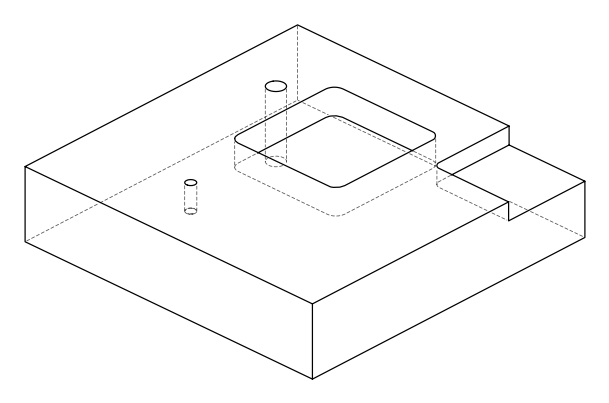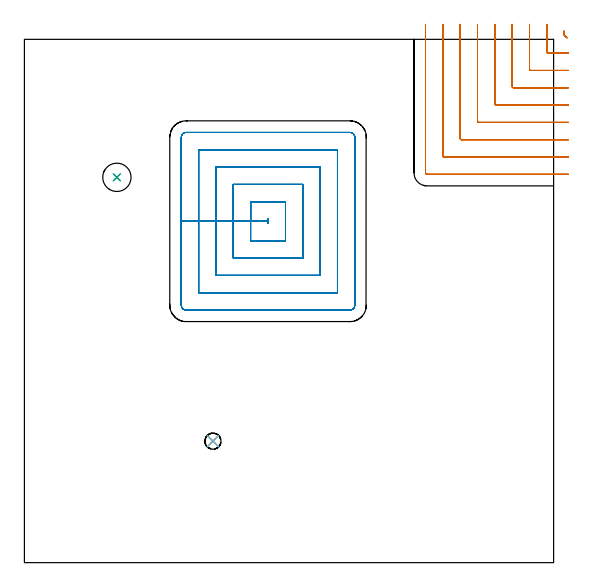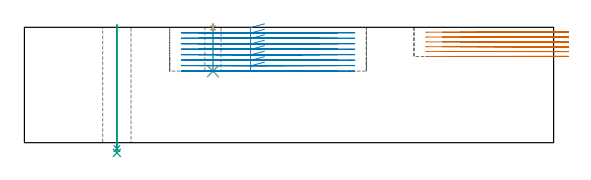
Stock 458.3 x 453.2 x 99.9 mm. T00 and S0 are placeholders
(PLAN: 8 operations, 6 tool changes, 49.3 min)
(1 SPOT_DRILL | STEP1POCKET | NXT0321_9005460120000 | 0.03 min | 5 mm3)
(2 DRILL_THROUGH_HOLE_FROM_SOLID_MATERIAL | STEP1HOLE | UGT0301_515 | 0.43 min | 11244 mm3)
(3 DRILL_TO_ENLARGE_THROUGH_HOLE | STEP1HOLE | UGT0301_058 | 0.44 min | 35791 mm3)
(4 DRILL_BLIND_HOLE_INTO_CENTER | STEP1POCKET | NXT0301_055 | 0.16 min | 2029 mm3)
(5 DRILL_TO_ENLARGE_BLIND_HOLE | STEP1POCKET | UGT0301_374 | 0.16 min | 2996 mm3)
(6 BORE_BLIND_HOLE | STEP1POCKET | UGT0332_064 | 0.16 min | 806 mm3)
(7 MILL_CORNER_NOTCH_RECTANGULAR | CORNER_NOTCH_RECTANGULAR | UGT0201_094 | Follow Part, ap 5, ae 75% | 15.77 min | 385947 mm3)
(8 MILL_RECTANGULAR_POCKET | POCKET_RECTANGULAR_STRAIGHT | UGT0201_094 | Follow Part, ap 5, ae 75% | 32.17 min | 1114719 mm3)
(TOOL NXT0321_9005460120000 | NC Spot Drill, 142deg, 12mm, Carbide, Uncoated | D12 PA142 FL30 Z2)
(TOOL UGT0301_515 | Carbide Drill 12.0 mm | D12 PA118 FL101 Z2)
(TOOL UGT0301_058 | Twist Drill 24.5 mm | D24.5 PA118 FL160 Z2)
(TOOL NXT0301_055 | Carbide Drill 8.4mm [860.1-0840-042A1-MM 2214] | D8.4 PA140 FL61 Z2)
(TOOL UGT0301_374 | Twist Drill Flat Bottom 13 mm | D13 PA180 FL101 Z2)
(TOOL UGT0332_064 | 14 mm Boring Bar Slip Fit | D14)
(TOOL UGT0201_094 | End mill 20 mm | D20 FL38 Z4)
(OP 1 SPOT_DRILL)
G17 G21 G94 G90
T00 M6
G54
G17 G0 G90 X163.3 Y105.2 S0 M3
G43 Z109.9 H0
G94 G81 G98 Z99.297 F250. R102.9
G80
M5
M2
(OP 2 DRILL_THROUGH_HOLE_FROM_SOLID_MATERIAL)
G17 G21 G94 G90
T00 M6
G54
G17 G0 G90 X80.1 Y333.7 S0 M3
G43 Z109.9 H0
G94 G81 G98 Z-5.105 F250. R101.9
G80
M5
M2
(OP 3 DRILL_TO_ENLARGE_THROUGH_HOLE)
G17 G21 G94 G90
T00 M6
G54
G17 G0 G90 X80.1 Y333.7 S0 M3
G43 Z109.9 H0
G94 G73 G98 Z-8.861 F250. Q21.752 R101.9
G80
M5
M2
(OP 4 DRILL_BLIND_HOLE_INTO_CENTER)
G17 G21 G94 G90
T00 M6
G54
G17 G0 G90 X163.3 Y105.2 S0 M3
G43 Z109.9 H1
G94 G81 G98 Z61.9 F250. R101.9
G80
M5
M2
(OP 5 DRILL_TO_ENLARGE_BLIND_HOLE)
G17 G21 G94 G90
T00 M6
G54
G17 G0 G90 X163.3 Y105.2 S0 M3
G43 Z109.9 H0
G94 G73 G98 Z61.9 F250. Q12.667 R101.9
G80
M5
M2
(OP 6 BORE_BLIND_HOLE)
G17 G21 G94 G90
T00 M6
G54
G17 G0 G90 X163.3 Y105.2 S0 M3
G43 Z109.9 H0
G94 G85 G98 Z61.9 F250. R101.9
G80
M5
M2
(OP 7 MILL_CORNER_NOTCH_RECTANGULAR)
G17 G21 G94 G90
T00 M6
G54
G17 G0 G90 X467.4 Y460.346 S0 M3
G43 Z109.9 H0
Z95.7
G94 G1 Y457.346 F250.
Y457.292
G3 X467.714 Y456.572 R1.
G1 X469.898 Y454.515
G0 Z109.9
X452.4 Y466.2
Z95.7
G1 Y463.2
Y442.292 F500.
G3 X453.392 Y441.3 R1.
G1 X468.3
X471.3 F250.
G0 Z109.9
X437.4 Y466.2
Z95.7
G1 Y463.2
Y427.293 F500.
G3 X438.393 Y426.3 R1.
G1 X468.3
X471.3 F250.
G0 Z109.9
X422.4 Y466.2
Z95.7
G1 Y463.2
Y412.293 F500.
G3 X423.393 Y411.3 R1.
G1 X468.3
X471.3 F250.
G0 Z109.9
X407.4 Y466.2
Z95.7
G1 Y463.2
Y397.294 F500.
G3 X408.394 Y396.3 R1.
G1 X468.3
X471.3 F250.
G0 Z109.9
X392.4 Y466.2
Z95.7
G1 Y463.2
Y382.294 F500.
G3 X393.394 Y381.3 R1.
G1 X468.3
X471.3 F250.
G0 Z109.9
X377.4 Y466.2
Z95.7
G1 Y463.2
Y367.295 F500.
G3 X378.395 Y366.3 R1.
G1 X468.3
X471.3 F250.
G0 Z109.9
X362.4 Y466.2
Z95.7
G1 Y463.2
Y352.295 F500.
G3 X363.395 Y351.3 R1.
G1 X468.3
X471.3 F250.
G0 Z109.9
X347.4 Y466.2
Z95.7
G1 Y463.2
Y337.7 F500.
G3 X348.8 Y336.3 R1.4
G1 X468.3
X471.3 F250.
G0 Z109.9
X467.4 Y460.346
Z91.5
G1 Y457.346
Y457.292
G3 X467.714 Y456.572 R1.
G1 X469.898 Y454.515
G0 Z109.9
X452.4 Y466.2
Z91.5
G1 Y463.2
Y442.292 F500.
G3 X453.392 Y441.3 R1.
G1 X468.3
X471.3 F250.
G0 Z109.9
X437.4 Y466.2
Z91.5
G1 Y463.2
Y427.293 F500.
G3 X438.393 Y426.3 R1.
G1 X468.3
X471.3 F250.
G0 Z109.9
X422.4 Y466.2
Z91.5
G1 Y463.2
Y412.293 F500.
G3 X423.393 Y411.3 R1.
G1 X468.3
X471.3 F250.
G0 Z109.9
X407.4 Y466.2
Z91.5
G1 Y463.2
Y397.294 F500.
G3 X408.394 Y396.3 R1.
G1 X468.3
X471.3 F250.
G0 Z109.9
X392.4 Y466.2
Z91.5
G1 Y463.2
Y382.294 F500.
G3 X393.394 Y381.3 R1.
G1 X468.3
X471.3 F250.
G0 Z109.9
X377.4 Y466.2
Z91.5
G1 Y463.2
Y367.295 F500.
G3 X378.395 Y366.3 R1.
G1 X468.3
X471.3 F250.
G0 Z109.9
X362.4 Y466.2
Z91.5
G1 Y463.2
Y352.295 F500.
G3 X363.395 Y351.3 R1.
G1 X468.3
X471.3 F250.
G0 Z109.9
X347.4 Y466.2
Z91.5
G1 Y463.2
Y337.7 F500.
G3 X348.8 Y336.3 R1.4
G1 X468.3
X471.3 F250.
G0 Z109.9
X467.4 Y460.346
Z87.3
G1 Y457.346
Y457.292
G3 X467.714 Y456.572 R1.
G1 X469.898 Y454.515
G0 Z109.9
X452.4 Y466.2
Z87.3
G1 Y463.2
Y442.292 F500.
G3 X453.392 Y441.3 R1.
G1 X468.3
X471.3 F250.
G0 Z109.9
X437.4 Y466.2
Z87.3
G1 Y463.2
Y427.293 F500.
G3 X438.393 Y426.3 R1.
G1 X468.3
X471.3 F250.
G0 Z109.9
X422.4 Y466.2
Z87.3
G1 Y463.2
Y412.293 F500.
G3 X423.393 Y411.3 R1.
G1 X468.3
X471.3 F250.
G0 Z109.9
X407.4 Y466.2
Z87.3
G1 Y463.2
Y397.294 F500.
G3 X408.394 Y396.3 R1.
G1 X468.3
X471.3 F250.
G0 Z109.9
X392.4 Y466.2
Z87.3
G1 Y463.2
Y382.294 F500.
G3 X393.394 Y381.3 R1.
G1 X468.3
X471.3 F250.
G0 Z109.9
X377.4 Y466.2
Z87.3
G1 Y463.2
Y367.295 F500.
G3 X378.395 Y366.3 R1.
G1 X468.3
X471.3 F250.
G0 Z109.9
X362.4 Y466.2
Z87.3
G1 Y463.2
Y352.295 F500.
G3 X363.395 Y351.3 R1.
G1 X468.3
X471.3 F250.
G0 Z109.9
X347.4 Y466.2
Z87.3
G1 Y463.2
Y337.7 F500.
G3 X348.8 Y336.3 R1.4
G1 X468.3
X471.3 F250.
G0 Z109.9
X467.4 Y460.346
Z83.1
G1 Y457.346
Y457.292
G3 X467.714 Y456.572 R1.
G1 X469.898 Y454.515
G0 Z109.9
X452.4 Y466.2
Z83.1
G1 Y463.2
Y442.292 F500.
G3 X453.392 Y441.3 R1.
G1 X468.3
X471.3 F250.
G0 Z109.9
X437.4 Y466.2
Z83.1
G1 Y463.2
Y427.293 F500.
G3 X438.393 Y426.3 R1.
G1 X468.3
X471.3 F250.
G0 Z109.9
X422.4 Y466.2
Z83.1
G1 Y463.2
Y412.293 F500.
G3 X423.393 Y411.3 R1.
G1 X468.3
X471.3 F250.
G0 Z109.9
X407.4 Y466.2
Z83.1
G1 Y463.2
Y397.294 F500.
G3 X408.394 Y396.3 R1.
G1 X468.3
X471.3 F250.
G0 Z109.9
X392.4 Y466.2
Z83.1
G1 Y463.2
Y382.294 F500.
G3 X393.394 Y381.3 R1.
G1 X468.3
X471.3 F250.
G0 Z109.9
X377.4 Y466.2
Z83.1
G1 Y463.2
Y367.295 F500.
G3 X378.395 Y366.3 R1.
G1 X468.3
X471.3 F250.
G0 Z109.9
X362.4 Y466.2
Z83.1
G1 Y463.2
Y352.295 F500.
G3 X363.395 Y351.3 R1.
G1 X468.3
X471.3 F250.
G0 Z109.9
X347.4 Y466.2
Z83.1
G1 Y463.2
Y337.7 F500.
G3 X348.8 Y336.3 R1.4
G1 X468.3
X471.3 F250.
G0 Z109.9
X467.4 Y460.346
Z78.9
G1 Y457.346
Y457.292
G3 X467.714 Y456.572 R1.
G1 X469.898 Y454.515
G0 Z109.9
X452.4 Y466.2
Z78.9
G1 Y463.2
Y442.292 F500.
G3 X453.392 Y441.3 R1.
G1 X468.3
X471.3 F250.
G0 Z109.9
X437.4 Y466.2
Z78.9
G1 Y463.2
Y427.293 F500.
G3 X438.393 Y426.3 R1.
G1 X468.3
X471.3 F250.
G0 Z109.9
X422.4 Y466.2
Z78.9
G1 Y463.2
Y412.293 F500.
G3 X423.393 Y411.3 R1.
G1 X468.3
X471.3 F250.
G0 Z109.9
X407.4 Y466.2
Z78.9
G1 Y463.2
Y397.294 F500.
G3 X408.394 Y396.3 R1.
G1 X468.3
X471.3 F250.
G0 Z109.9
X392.4 Y466.2
Z78.9
G1 Y463.2
Y382.294 F500.
G3 X393.394 Y381.3 R1.
G1 X468.3
X471.3 F250.
G0 Z109.9
X377.4 Y466.2
Z78.9
G1 Y463.2
Y367.295 F500.
G3 X378.395 Y366.3 R1.
G1 X468.3
X471.3 F250.
G0 Z109.9
X362.4 Y466.2
Z78.9
G1 Y463.2
Y352.295 F500.
G3 X363.395 Y351.3 R1.
G1 X468.3
X471.3 F250.
G0 Z109.9
X347.4 Y466.2
Z78.9
G1 Y463.2
Y337.7 F500.
G3 X348.8 Y336.3 R1.4
G1 X468.3
X471.3 F250.
G0 Z109.9
X467.4 Y460.346
Z74.7
G1 Y457.346
Y457.292
G3 X467.714 Y456.572 R1.
G1 X469.898 Y454.515
G0 Z109.9
X452.4 Y466.2
Z74.7
G1 Y463.2
Y442.292 F500.
G3 X453.392 Y441.3 R1.
G1 X468.3
X471.3 F250.
G0 Z109.9
X437.4 Y466.2
Z74.7
G1 Y463.2
Y427.293 F500.
G3 X438.393 Y426.3 R1.
G1 X468.3
X471.3 F250.
G0 Z109.9
X422.4 Y466.2
Z74.7
G1 Y463.2
Y412.293 F500.
G3 X423.393 Y411.3 R1.
G1 X468.3
X471.3 F250.
G0 Z109.9
X407.4 Y466.2
Z74.7
G1 Y463.2
Y397.294 F500.
G3 X408.394 Y396.3 R1.
G1 X468.3
X471.3 F250.
G0 Z109.9
X392.4 Y466.2
Z74.7
G1 Y463.2
Y382.294 F500.
G3 X393.394 Y381.3 R1.
G1 X468.3
X471.3 F250.
G0 Z109.9
X377.4 Y466.2
Z74.7
G1 Y463.2
Y367.295 F500.
G3 X378.395 Y366.3 R1.
G1 X468.3
X471.3 F250.
G0 Z109.9
X362.4 Y466.2
Z74.7
G1 Y463.2
Y352.295 F500.
G3 X363.395 Y351.3 R1.
G1 X468.3
X471.3 F250.
G0 Z109.9
X347.4 Y466.2
Z74.7
G1 Y463.2
Y337.7 F500.
G3 X348.8 Y336.3 R1.4
G1 X468.3
X471.3 F250.
G0 Z109.9
M5
M2
(OP 8 MILL_RECTANGULAR_POCKET)
G17 G21 G94 G90
T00 M6
G54
G17 G0 G90 X207.877 Y312.6 S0 M3
G43 Z109.9 H0
Z102.9
G94 G1 X195.9 Z99.691 F250.
Y295.7 Z95.162
X210.9
Y293.8 F500.
X211.1
Y297.6
X210.9
Y295.7
X195.9
Y278.8
X226.1
Y312.6
X195.9
Y295.7
X180.9
Y263.8
X241.1
Y327.6
X180.9
Y295.7
X165.9
Y248.8
X256.1
Y342.6
X165.9
Y295.7
X150.9
Y233.8
X271.1
Y357.6
X150.9
Y295.7
X135.9
Y222.9
G3 X140. Y218.8 R4.1
G1 X282.
G3 X286.1 Y222.9 R4.1
G1 Y368.5
G3 X282. Y372.6 R4.1
G1 X140.
G3 X135.9 Y368.5 R4.1
G1 Y295.7
Y294.7
G0 X207.877 Y312.6 Z98.162
G1 X195.9 Z94.953 F250.
Y295.7 Z90.425
X210.9
Y293.8 F500.
X211.1
Y297.6
X210.9
Y295.7
X195.9
Y278.8
X226.1
Y312.6
X195.9
Y295.7
X180.9
Y263.8
X241.1
Y327.6
X180.9
Y295.7
X165.9
Y248.8
X256.1
Y342.6
X165.9
Y295.7
X150.9
Y233.8
X271.1
Y357.6
X150.9
Y295.7
X135.9
Y222.9
G3 X140. Y218.8 R4.1
G1 X282.
G3 X286.1 Y222.9 R4.1
G1 Y368.5
G3 X282. Y372.6 R4.1
G1 X140.
G3 X135.9 Y368.5 R4.1
G1 Y295.7
Y294.7
G0 X207.877 Y312.6 Z93.425
G1 X195.9 Z90.216 F250.
Y295.7 Z85.687
X210.9
Y293.8 F500.
X211.1
Y297.6
X210.9
Y295.7
X195.9
Y278.8
X226.1
Y312.6
X195.9
Y295.7
X180.9
Y263.8
X241.1
Y327.6
X180.9
Y295.7
X165.9
Y248.8
X256.1
Y342.6
X165.9
Y295.7
X150.9
Y233.8
X271.1
Y357.6
X150.9
Y295.7
X135.9
Y222.9
G3 X140. Y218.8 R4.1
G1 X282.
G3 X286.1 Y222.9 R4.1
G1 Y368.5
G3 X282. Y372.6 R4.1
G1 X140.
G3 X135.9 Y368.5 R4.1
G1 Y295.7
Y294.7
G0 X207.877 Y312.6 Z88.687
G1 X195.9 Z85.478 F250.
Y295.7 Z80.95
X210.9
Y293.8 F500.
X211.1
Y297.6
X210.9
Y295.7
X195.9
Y278.8
X226.1
Y312.6
X195.9
Y295.7
X180.9
Y263.8
X241.1
Y327.6
X180.9
Y295.7
X165.9
Y248.8
X256.1
Y342.6
X165.9
Y295.7
X150.9
Y233.8
X271.1
Y357.6
X150.9
Y295.7
X135.9
Y222.9
G3 X140. Y218.8 R4.1
G1 X282.
G3 X286.1 Y222.9 R4.1
G1 Y368.5
G3 X282. Y372.6 R4.1
G1 X140.
G3 X135.9 Y368.5 R4.1
G1 Y295.7
Y294.7
G0 X207.877 Y312.6 Z83.95
G1 X195.9 Z80.741 F250.
Y295.7 Z76.212
X210.9
Y293.8 F500.
X211.1
Y297.6
X210.9
Y295.7
X195.9
Y278.8
X226.1
Y312.6
X195.9
Y295.7
X180.9
Y263.8
X241.1
Y327.6
X180.9
Y295.7
X165.9
Y248.8
X256.1
Y342.6
X165.9
Y295.7
X150.9
Y233.8
X271.1
Y357.6
X150.9
Y295.7
X135.9
Y222.9
G3 X140. Y218.8 R4.1
G1 X282.
G3 X286.1 Y222.9 R4.1
G1 Y368.5
G3 X282. Y372.6 R4.1
G1 X140.
G3 X135.9 Y368.5 R4.1
G1 Y295.7
Y294.7
G0 X207.877 Y312.6 Z79.212
G1 X195.9 Z76.003 F250.
Y295.7 Z71.475
X210.9
Y293.8 F500.
X211.1
Y297.6
X210.9
Y295.7
X195.9
Y278.8
X226.1
Y312.6
X195.9
Y295.7
X180.9
Y263.8
X241.1
Y327.6
X180.9
Y295.7
X165.9
Y248.8
X256.1
Y342.6
X165.9
Y295.7
X150.9
Y233.8
X271.1
Y357.6
X150.9
Y295.7
X135.9
Y222.9
G3 X140. Y218.8 R4.1
G1 X282.
G3 X286.1 Y222.9 R4.1
G1 Y368.5
G3 X282. Y372.6 R4.1
G1 X140.
G3 X135.9 Y368.5 R4.1
G1 Y295.7
Y294.7
G0 X207.877 Y312.6 Z74.475
G1 X195.9 Z71.266 F250.
Y295.7 Z66.737
X210.9
Y293.8 F500.
X211.1
Y297.6
X210.9
Y295.7
X195.9
Y278.8
X226.1
Y312.6
X195.9
Y295.7
X180.9
Y263.8
X241.1
Y327.6
X180.9
Y295.7
X165.9
Y248.8
X256.1
Y342.6
X165.9
Y295.7
X150.9
Y233.8
X271.1
Y357.6
X150.9
Y295.7
X135.9
Y222.9
G3 X140. Y218.8 R4.1
G1 X282.
G3 X286.1 Y222.9 R4.1
G1 Y368.5
G3 X282. Y372.6 R4.1
G1 X140.
G3 X135.9 Y368.5 R4.1
G1 Y295.7
Y294.7
G0 X207.877 Y312.6 Z69.737
G1 X195.9 Z66.528 F250.
Y295.7 Z62.
X210.9
Y293.8 F500.
X211.1
Y297.6
X210.9
Y295.7
X195.9
Y278.8
X226.1
Y312.6
X195.9
Y295.7
X180.9
Y263.8
X241.1
Y327.6
X180.9
Y295.7
X165.9
Y248.8
X256.1
Y342.6
X165.9
Y295.7
X150.9
Y233.8
X271.1
Y357.6
X150.9
Y295.7
X135.9
Y222.9
G3 X140. Y218.8 R4.1
G1 X282.
G3 X286.1 Y222.9 R4.1
G1 Y368.5
G3 X282. Y372.6 R4.1
G1 X140.
G3 X135.9 Y368.5 R4.1
G1 Y295.7
Y294.7
G0 Z109.9
M5
M2
